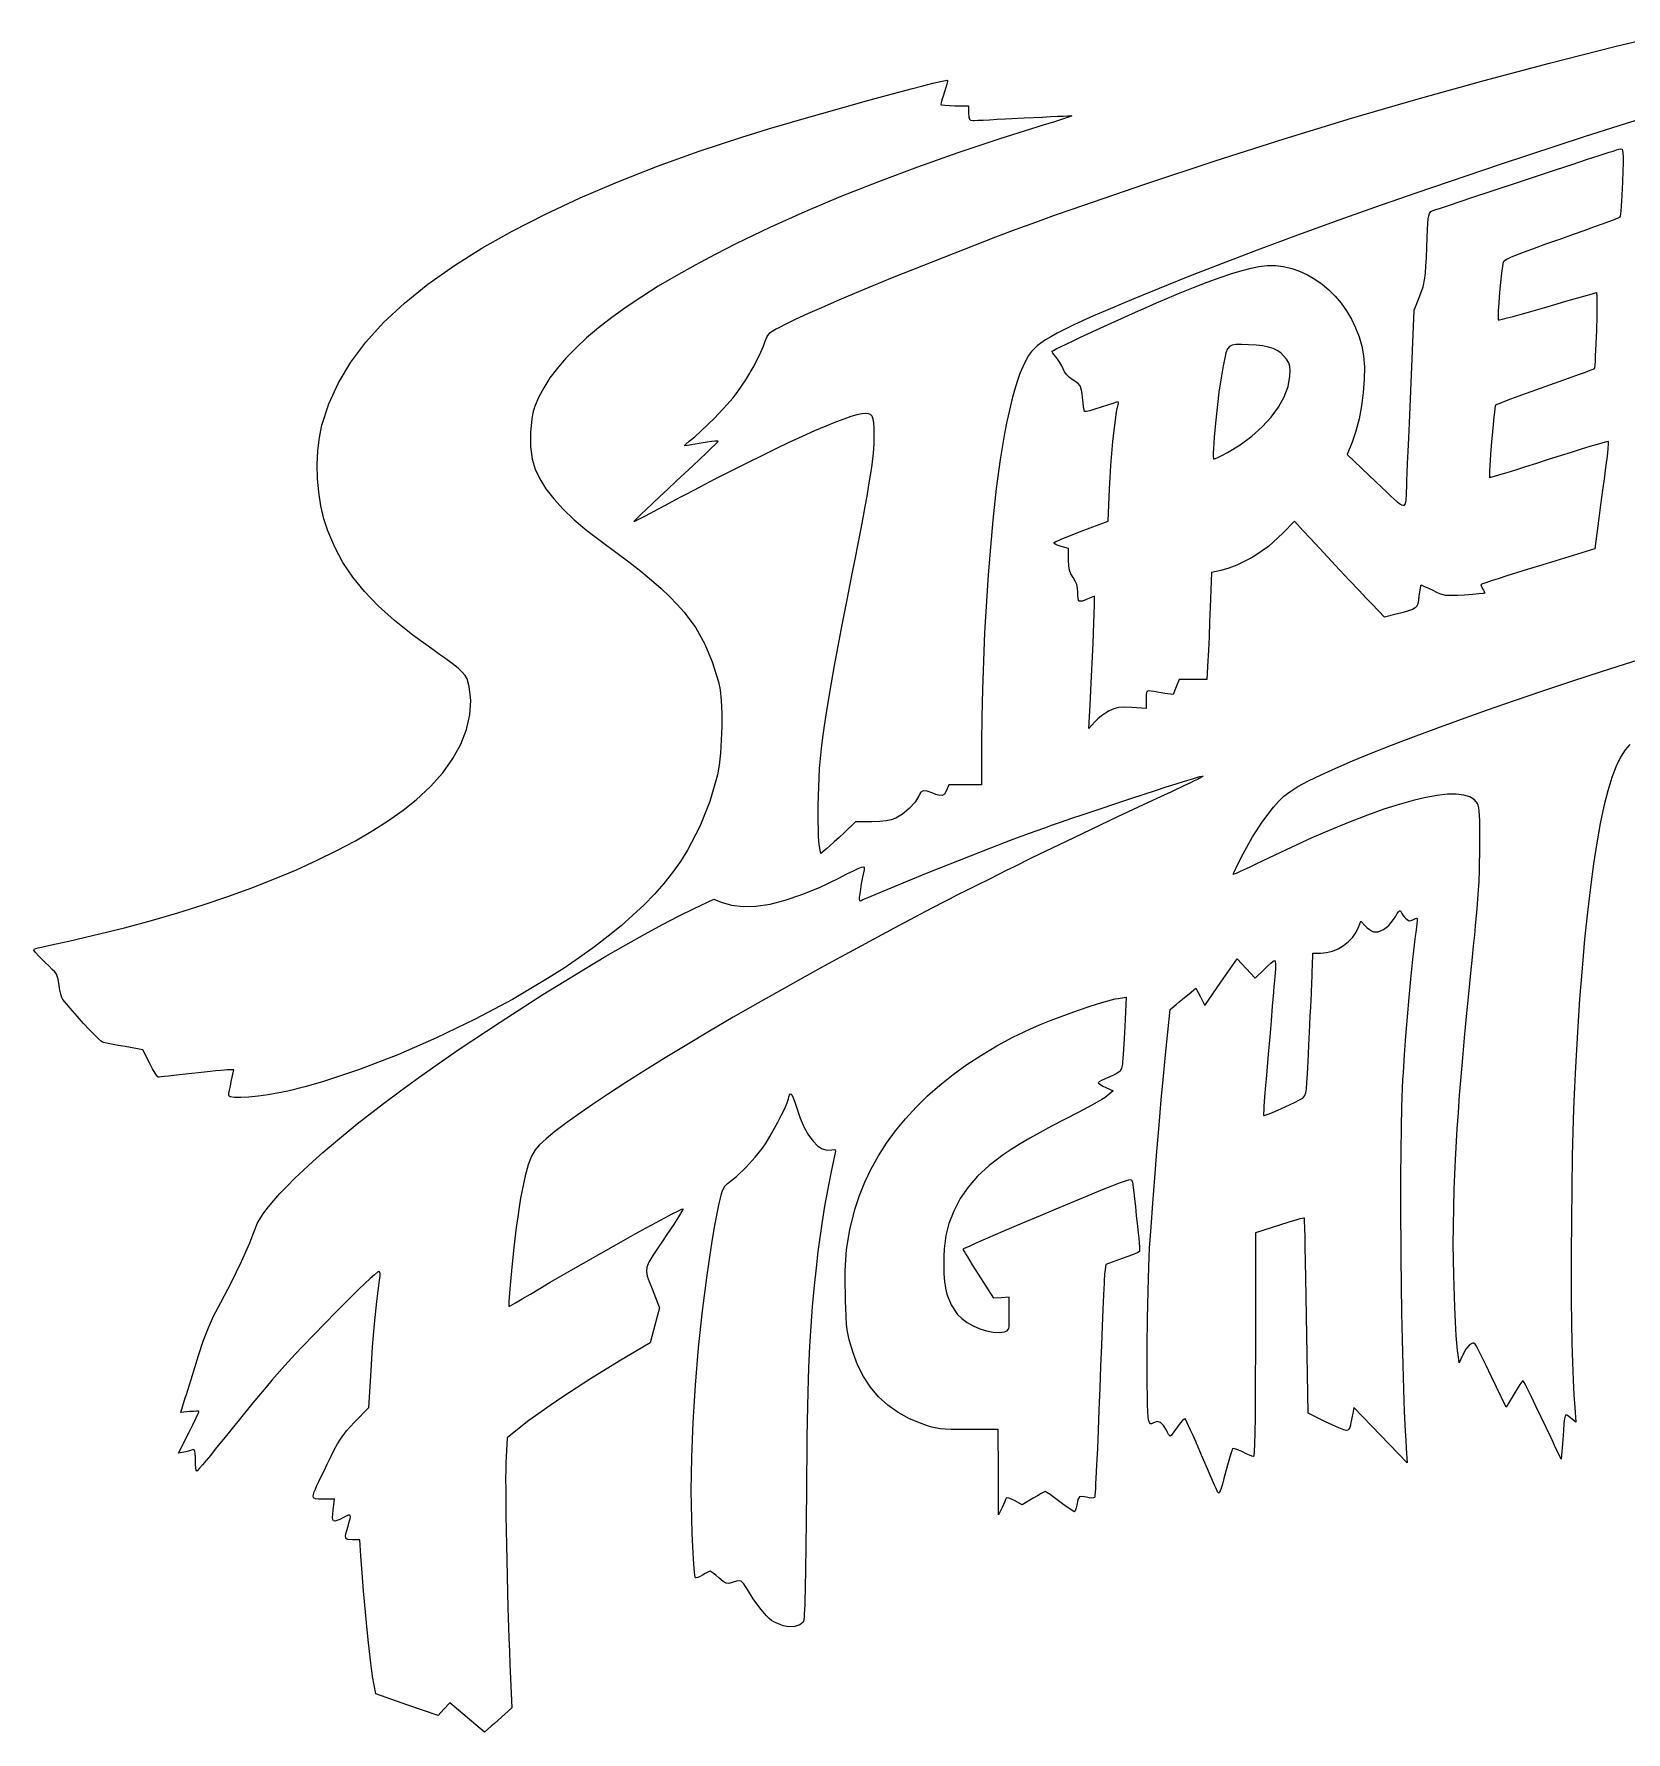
# Model space of a CAD drawing. Header units: millimetres. Extents: x 0 to 198, y 1 to 102.
# Drawn here: x 0.2 to 86.2, y 1.1 to 92.9 of the extents above; entities that cross this region are included whole.
import ezdxf

# ---------------------------------------------------------------- set-up
doc = ezdxf.new("R2010")
doc.units = ezdxf.units.MM
doc.layers.add('C00_ED1C24', color=7, linetype='Continuous', true_color=0xed1c24)

msp = doc.modelspace()

# ---------------------------------------------------------------- linework, layer by layer
at = {"layer": 'C00_ED1C24'}
for points in [[(88.356, 88.694), (86.191, 88.021), (83.97, 87.316), (79.431, 85.83), (74.878, 84.284), (72.641, 83.502), (70.453, 82.723), (68.332, 81.952), (66.297, 81.195), (64.363, 80.459), (62.55, 79.748), (61.486, 79.323), (60.513, 78.929), (59.626, 78.566), (58.821, 78.232), (58.094, 77.924), (57.442, 77.64), (56.859, 77.379), (56.343, 77.138), (55.889, 76.916), (55.492, 76.711), (55.15, 76.521), (54.857, 76.344), (54.611, 76.177), (54.406, 76.02), (54.105, 75.725), (53.944, 75.501), (53.785, 75.226), (53.629, 74.899), (53.477, 74.522), (53.328, 74.097), (53.183, 73.625), (53.042, 73.107), (52.905, 72.545), (52.773, 71.939), (52.646, 71.291), (52.408, 69.876), (52.194, 68.309), (52.006, 66.6), (51.874, 65.152), (51.756, 63.642), (51.566, 60.528), (51.444, 57.444), (51.412, 55.971), (51.401, 54.575), (51.4, 52.3), (50.512, 52.3), (49.624, 52.3), (49.5, 52), (49.396, 51.803), (49.268, 51.718), (49.072, 51.737), (48.935, 51.782), (48.765, 51.85), (48.452, 51.964), (48.245, 51.983), (48.108, 51.899), (48.002, 51.705), (47.802, 51.369), (47.494, 51.021), (47.13, 50.712), (46.758, 50.49), (46.521, 50.404), (46.242, 50.346), (45.897, 50.313), (45.465, 50.302), (44.579, 50.3), (43.965, 49.711), (43.701, 49.461), (43.437, 49.217), (43.203, 49.006), (43.03, 48.856), (42.711, 48.591), (42.63, 48.971), (42.614, 49.085), (42.6, 49.264), (42.587, 49.499), (42.577, 49.782), (42.563, 50.452), (42.561, 51.2), (42.637, 53.187), (42.741, 54.259), (42.814, 54.85), (42.904, 55.491), (43.012, 56.191), (43.14, 56.961), (43.288, 57.811), (43.458, 58.751), (43.652, 59.79), (43.871, 60.939), (44.117, 62.208), (44.392, 63.606), (44.568, 64.504), (44.727, 65.321), (44.869, 66.065), (44.997, 66.738), (45.109, 67.347), (45.207, 67.896), (45.293, 68.391), (45.366, 68.836), (45.427, 69.237), (45.478, 69.597), (45.55, 70.22), (45.589, 70.744), (45.6, 71.21), (45.595, 71.574), (45.578, 71.858), (45.543, 72.069), (45.485, 72.216), (45.398, 72.309), (45.279, 72.355), (45.121, 72.363), (44.919, 72.343), (44.66, 72.29), (44.338, 72.199), (43.951, 72.068), (43.497, 71.896), (42.972, 71.682), (42.374, 71.424), (41.701, 71.123), (40.95, 70.777), (40.309, 70.472), (39.55, 70.102), (38.713, 69.689), (37.843, 69.253), (36.979, 68.815), (36.164, 68.396), (35.441, 68.018), (35.126, 67.851), (34.85, 67.702), (34.331, 67.419), (33.878, 67.175), (33.492, 66.969), (33.174, 66.802), (32.924, 66.674), (32.745, 66.586), (32.636, 66.538), (32.6, 66.532), (32.647, 66.584), (32.781, 66.717), (32.993, 66.921), (33.274, 67.189), (33.614, 67.51), (34.004, 67.876), (34.434, 68.279), (34.895, 68.708), (35.355, 69.138), (35.784, 69.54), (36.17, 69.906), (36.506, 70.226), (36.782, 70.492), (36.989, 70.695), (37.117, 70.826), (37.157, 70.876), (37.104, 70.88), (36.977, 70.87), (36.792, 70.849), (36.562, 70.818), (36.03, 70.736), (35.5, 70.641), (35.375, 70.622), (35.345, 70.643), (35.418, 70.72), (35.6, 70.867), (35.893, 71.11), (36.228, 71.411), (36.954, 72.12), (37.65, 72.86), (37.946, 73.201), (38.186, 73.5), (38.657, 74.185), (39.104, 74.944), (39.473, 75.677), (39.611, 76.002), (39.708, 76.283), (39.801, 76.536), (39.954, 76.723), (40.081, 76.815), (40.256, 76.919), (40.491, 77.043), (40.796, 77.198), (41.339, 77.461), (41.999, 77.765), (42.761, 78.105), (43.614, 78.474), (44.544, 78.869), (45.54, 79.283), (46.588, 79.713), (47.676, 80.153), (52.174, 81.91), (53.272, 82.323), (54.334, 82.716), (55.348, 83.084), (56.3, 83.42), (60.217, 84.764), (64.029, 86.027), (67.753, 87.215), (71.406, 88.332), (75.004, 89.384), (78.563, 90.375), (82.101, 91.311), (85.633, 92.195), (88.535, 92.882)], [(86.444, 54.482), (86.188, 54.197), (85.94, 53.804), (85.703, 53.302), (85.474, 52.692), (85.256, 51.973), (85.047, 51.147), (84.848, 50.214), (84.658, 49.174), (84.479, 48.028), (84.309, 46.775), (84.15, 45.416), (84, 43.952), (83.861, 42.383), (83.731, 40.71), (83.612, 38.932), (83.504, 37.05), (83.451, 35.957), (83.405, 34.786), (83.365, 33.552), (83.332, 32.271), (83.266, 26.971), (83.267, 25.677), (83.274, 24.426), (83.289, 23.233), (83.31, 22.112), (83.338, 21.079), (83.373, 20.148), (83.415, 19.335), (83.464, 18.655), (83.533, 17.86), (83.241, 18.09), (83.13, 18.181), (83.047, 18.238), (82.988, 18.244), (82.945, 18.183), (82.913, 18.035), (82.885, 17.783), (82.855, 17.411), (82.816, 16.9), (82.736, 15.85), (82.379, 16.6), (82.294, 16.779), (82.188, 17), (81.934, 17.534), (81.649, 18.132), (81.367, 18.725), (81.108, 19.259), (80.889, 19.696), (80.801, 19.864), (80.732, 19.992), (80.684, 20.072), (80.66, 20.1), (80.607, 20.043), (80.499, 19.889), (80.352, 19.661), (80.183, 19.383), (79.757, 18.666), (78.975, 20.302), (78.662, 20.948), (78.39, 21.497), (78.278, 21.717), (78.187, 21.891), (78.12, 22.011), (78.082, 22.072), (78.019, 22.119), (77.945, 22.126), (77.772, 22.031), (77.582, 21.802), (77.394, 21.458), (77.217, 21.067), (77.157, 21.508), (77.133, 21.705), (77.11, 21.945), (77.064, 22.541), (77.021, 23.26), (76.982, 24.066), (76.924, 25.798), (76.907, 26.652), (76.901, 27.45), (76.95, 30.456), (77.016, 32.031), (77.113, 33.709), (77.174, 34.6), (77.244, 35.533), (77.324, 36.512), (77.413, 37.544), (77.511, 38.634), (77.62, 39.786), (77.74, 41.006), (77.87, 42.3), (77.939, 42.978), (78.001, 43.598), (78.057, 44.167), (78.106, 44.687), (78.188, 45.604), (78.249, 46.387), (78.292, 47.076), (78.321, 47.707), (78.343, 48.95), (78.343, 49.495), (78.339, 49.955), (78.332, 50.334), (78.319, 50.642), (78.302, 50.884), (78.279, 51.066), (78.251, 51.198), (78.217, 51.283), (78.043, 51.492), (77.791, 51.646), (77.462, 51.746), (77.058, 51.793), (76.58, 51.787), (76.031, 51.729), (75.412, 51.619), (74.724, 51.457), (73.969, 51.245), (73.149, 50.981), (72.266, 50.667), (71.32, 50.304), (70.315, 49.891), (69.251, 49.429), (68.13, 48.919), (66.953, 48.36), (66.195, 47.997), (65.863, 47.84), (65.574, 47.706), (65.335, 47.597), (65.154, 47.517), (65.04, 47.47), (65, 47.459), (65.011, 47.49), (65.043, 47.561), (65.158, 47.806), (65.33, 48.157), (65.539, 48.578), (66.038, 49.481), (66.6, 50.34), (67.183, 51.095), (67.469, 51.415), (67.744, 51.687), (68.056, 51.928), (68.5, 52.203), (69.068, 52.51), (69.755, 52.846), (70.554, 53.209), (71.459, 53.598), (72.464, 54.01), (73.561, 54.443), (74.745, 54.896), (76.009, 55.365), (77.346, 55.85), (78.751, 56.347), (80.218, 56.855), (81.738, 57.372), (83.307, 57.896), (84.918, 58.424), (88.239, 59.485)]]:
    msp.add_lwpolyline(points, dxfattribs=at)
for points in [[(10.704, 35.512), (10.715, 35.615), (10.745, 35.793), (10.789, 36.021), (10.841, 36.275), (10.975, 36.9), (10.713, 36.898), (10.624, 36.893), (10.473, 36.882), (10.266, 36.863), (10.013, 36.839), (9.4, 36.776), (8.7, 36.7), (8.015, 36.624), (7.444, 36.561), (7.22, 36.537), (7.047, 36.518), (6.932, 36.507), (6.882, 36.502), (6.826, 36.56), (6.724, 36.719), (6.589, 36.954), (6.438, 37.242), (6.061, 37.983), (5.106, 38.151), (4.717, 38.22), (4.366, 38.284), (4.09, 38.336), (3.928, 38.369), (3.828, 38.428), (3.663, 38.568), (3.442, 38.783), (3.171, 39.064), (2.858, 39.405), (2.509, 39.797), (2.133, 40.232), (1.735, 40.704), (1.68, 40.811), (1.624, 40.988), (1.575, 41.211), (1.539, 41.454), (1.487, 41.805), (1.385, 42.059), (1.294, 42.185), (1.165, 42.327), (0.99, 42.499), (0.761, 42.716), (0.446, 43.022), (0.252, 43.238), (0.172, 43.372), (0.2, 43.433), (0.265, 43.451), (0.392, 43.482), (0.575, 43.525), (0.805, 43.578), (1.377, 43.706), (2.049, 43.854), (5.065, 44.571), (6.523, 44.964), (7.944, 45.377), (9.323, 45.811), (10.659, 46.263), (11.946, 46.731), (13.183, 47.216), (14.365, 47.714), (15.489, 48.226), (16.552, 48.748), (17.551, 49.282), (18.483, 49.823), (19.343, 50.373), (20.129, 50.928), (20.837, 51.488), (21.612, 52.204), (22.276, 52.951), (22.825, 53.721), (23.255, 54.505), (23.563, 55.294), (23.744, 56.081), (23.794, 56.856), (23.708, 57.61), (23.586, 58.034), (23.484, 58.213), (23.329, 58.396), (23.102, 58.602), (22.784, 58.851), (22.357, 59.162), (22.096, 59.346), (21.8, 59.554), (20.654, 60.389), (19.654, 61.19), (18.788, 61.971), (18.045, 62.744), (17.412, 63.523), (16.878, 64.321), (16.431, 65.152), (16.06, 66.028), (15.851, 66.678), (15.689, 67.378), (15.574, 68.111), (15.508, 68.863), (15.491, 69.616), (15.524, 70.356), (15.608, 71.067), (15.743, 71.733), (16.114, 72.897), (16.632, 74.032), (17.296, 75.141), (18.111, 76.227), (19.076, 77.29), (20.195, 78.335), (21.469, 79.362), (22.9, 80.374), (24.383, 81.305), (26.016, 82.226), (27.792, 83.133), (29.7, 84.022), (31.734, 84.89), (33.883, 85.731), (36.14, 86.544), (38.495, 87.323), (39.141, 87.524), (39.877, 87.746), (40.686, 87.986), (41.548, 88.238), (45.178, 89.264), (46.041, 89.501), (46.849, 89.719), (47.586, 89.915), (48.233, 90.083), (48.771, 90.218), (49.183, 90.315), (49.452, 90.369), (49.526, 90.379), (49.558, 90.375), (49.559, 90.313), (49.529, 90.174), (49.475, 89.98), (49.4, 89.751), (49.323, 89.518), (49.259, 89.315), (49.216, 89.163), (49.2, 89.084), (49.259, 89.052), (49.42, 89.025), (49.659, 89.007), (49.95, 89), (50.7, 89), (50.7, 88.6), (50.708, 88.39), (50.739, 88.27), (50.807, 88.216), (50.925, 88.205), (51.022, 88.208), (51.214, 88.217), (51.488, 88.23), (51.833, 88.247), (52.238, 88.268), (52.692, 88.291), (53.7, 88.343), (54.692, 88.393), (55.128, 88.414), (55.508, 88.431), (55.824, 88.444), (56.064, 88.453), (56.218, 88.456), (56.276, 88.454), (56.249, 88.44), (56.161, 88.408), (56.02, 88.359), (55.831, 88.297), (55.335, 88.139), (54.726, 87.95), (52.379, 87.212), (50.114, 86.458), (47.93, 85.687), (45.825, 84.898), (43.796, 84.091), (41.842, 83.264), (39.961, 82.417), (38.15, 81.549), (37, 80.967), (35.912, 80.389), (34.887, 79.815), (33.925, 79.245), (33.025, 78.679), (32.187, 78.117), (31.412, 77.559), (30.699, 77.005), (30.049, 76.455), (29.46, 75.908), (28.934, 75.365), (28.471, 74.827), (28.069, 74.292), (27.73, 73.76), (27.452, 73.233), (27.237, 72.709), (27.15, 72.412), (27.082, 72.076), (27.006, 71.336), (27.013, 70.58), (27.109, 69.9), (27.272, 69.368), (27.518, 68.834), (27.849, 68.296), (28.268, 67.75), (28.775, 67.195), (29.374, 66.629), (30.067, 66.048), (30.854, 65.45), (31.63, 64.88), (32.335, 64.347), (32.974, 63.845), (33.551, 63.37), (34.07, 62.916), (34.535, 62.478), (34.952, 62.051), (35.323, 61.63), (35.947, 60.786), (36.442, 59.904), (36.841, 58.946), (37.179, 57.869), (37.265, 57.427), (37.323, 56.849), (37.354, 56.176), (37.359, 55.45), (37.291, 54.004), (37.219, 53.365), (37.123, 52.839), (36.71, 51.394), (36.175, 50.045), (35.506, 48.774), (35.117, 48.163), (34.689, 47.564), (34.22, 46.975), (33.71, 46.395), (33.155, 45.821), (32.555, 45.251), (31.908, 44.683), (31.212, 44.114), (30.466, 43.542), (29.667, 42.965), (28.827, 42.394), (27.939, 41.825), (26.042, 40.707), (24.027, 39.635), (21.942, 38.63), (19.837, 37.716), (17.762, 36.915), (16.751, 36.565), (15.766, 36.251), (14.814, 35.976), (13.9, 35.745), (12.825, 35.542), (12.288, 35.472), (11.789, 35.426), (11.353, 35.404), (11.009, 35.41), (10.783, 35.445), (10.724, 35.475)], [(57.252, 56.3), (57.289, 56.991), (57.329, 57.809), (57.41, 59.583), (57.445, 60.421), (57.474, 61.146), (57.485, 61.448), (57.493, 61.699), (57.498, 61.892), (57.5, 62.02), (57.5, 62.49), (57.153, 62.345), (56.982, 62.276), (56.85, 62.233), (56.753, 62.218), (56.684, 62.235), (56.64, 62.287), (56.614, 62.376), (56.603, 62.507), (56.6, 62.681), (56.587, 62.923), (56.544, 63.13), (56.467, 63.316), (56.35, 63.5), (56.225, 63.695), (56.149, 63.893), (56.111, 64.133), (56.1, 64.454), (56.1, 65.068), (55.7, 65.188), (55.545, 65.24), (55.418, 65.294), (55.333, 65.342), (55.302, 65.379), (55.332, 65.405), (55.419, 65.45), (55.555, 65.513), (55.736, 65.591), (56.204, 65.782), (56.777, 66.003), (58.25, 66.555), (58.314, 68.303), (58.343, 68.905), (58.385, 69.55), (58.499, 70.858), (58.565, 71.465), (58.633, 72.006), (58.701, 72.451), (58.766, 72.775), (58.785, 72.862), (58.793, 72.934), (58.792, 72.982), (58.78, 73), (58.695, 72.977), (58.495, 72.914), (58.21, 72.821), (57.87, 72.707), (57.531, 72.598), (57.246, 72.52), (57.048, 72.479), (56.964, 72.482), (56.943, 72.562), (56.915, 72.731), (56.884, 72.962), (56.854, 73.233), (56.829, 73.455), (56.805, 73.627), (56.736, 73.86), (56.6, 74.014), (56.356, 74.173), (56.158, 74.31), (56.002, 74.456), (55.884, 74.615), (55.803, 74.791), (55.734, 74.952), (55.638, 75.125), (55.53, 75.289), (55.421, 75.424), (55.325, 75.533), (55.252, 75.628), (55.211, 75.699), (55.207, 75.734), (55.28, 75.778), (55.437, 75.859), (55.668, 75.973), (55.965, 76.116), (56.317, 76.284), (56.717, 76.471), (57.617, 76.89), (59.562, 77.777), (60.457, 78.176), (60.852, 78.35), (61.2, 78.5), (62.053, 78.858), (62.855, 79.182), (63.604, 79.469), (64.293, 79.72), (64.921, 79.931), (65.482, 80.102), (65.973, 80.232), (66.39, 80.319), (66.837, 80.368), (67.283, 80.365), (67.727, 80.312), (68.165, 80.21), (68.594, 80.062), (69.012, 79.87), (69.416, 79.636), (69.803, 79.362), (70.171, 79.051), (70.516, 78.704), (70.836, 78.324), (71.128, 77.913), (71.389, 77.473), (71.617, 77.006), (71.809, 76.514), (71.962, 76), (72.053, 75.482), (72.094, 74.874), (72.087, 74.204), (72.036, 73.496), (71.942, 72.778), (71.809, 72.074), (71.638, 71.412), (71.433, 70.817), (71.168, 70.154), (72.709, 68.681), (73.016, 68.387), (73.282, 68.132), (73.511, 67.916), (73.705, 67.738), (73.866, 67.599), (73.999, 67.498), (74.106, 67.435), (74.19, 67.409), (74.254, 67.42), (74.301, 67.467), (74.356, 67.672), (74.377, 68.021), (74.39, 68.511), (74.393, 68.608), (74.398, 68.748), (74.413, 69.141), (74.434, 69.669), (74.46, 70.311), (74.491, 71.046), (74.525, 71.853), (74.6, 73.6), (74.789, 77.95), (75.097, 78.736), (75.269, 79.215), (75.368, 79.676), (75.4, 79.964), (75.425, 80.324), (75.446, 80.783), (75.468, 81.366), (75.487, 81.888), (75.507, 82.307), (75.527, 82.634), (75.55, 82.881), (75.576, 83.059), (75.608, 83.18), (75.691, 83.294), (75.73, 83.309), (75.821, 83.341), (75.961, 83.389), (76.146, 83.452), (76.372, 83.529), (76.636, 83.618), (77.267, 83.829), (78.01, 84.076), (78.839, 84.351), (80.647, 84.95), (82.476, 85.552), (83.33, 85.833), (84.109, 86.088), (84.785, 86.309), (85.332, 86.486), (85.548, 86.555), (85.722, 86.611), (85.85, 86.651), (85.929, 86.675), (86.027, 86.66), (86.056, 86.588), (86.073, 86.45), (86.079, 86.229), (86.075, 85.906), (86.062, 85.465), (86.042, 84.888), (86.011, 84.168), (85.975, 83.567), (85.956, 83.331), (85.938, 83.148), (85.922, 83.026), (85.906, 82.973), (85.829, 82.936), (85.636, 82.858), (85.338, 82.745), (84.951, 82.602), (84.485, 82.432), (83.955, 82.242), (83.373, 82.035), (82.752, 81.817), (81.939, 81.53), (81.267, 81.289), (80.727, 81.089), (80.307, 80.925), (79.995, 80.793), (79.781, 80.689), (79.652, 80.607), (79.598, 80.544), (79.579, 80.466), (79.557, 80.336), (79.507, 79.955), (79.454, 79.46), (79.404, 78.914), (79.362, 78.377), (79.332, 77.911), (79.324, 77.723), (79.321, 77.576), (79.324, 77.477), (79.333, 77.434), (79.397, 77.438), (79.558, 77.473), (79.807, 77.534), (80.132, 77.619), (80.523, 77.725), (80.968, 77.849), (81.978, 78.14), (82.989, 78.435), (83.435, 78.564), (83.826, 78.677), (84.153, 78.77), (84.404, 78.84), (84.568, 78.884), (84.634, 78.9), (84.648, 78.855), (84.657, 78.727), (84.661, 78.528), (84.663, 78.27), (84.655, 77.622), (84.637, 76.876), (84.611, 76.126), (84.579, 75.465), (84.563, 75.197), (84.546, 74.986), (84.529, 74.845), (84.512, 74.783), (84.447, 74.751), (84.283, 74.685), (84.032, 74.589), (83.705, 74.468), (83.312, 74.324), (82.864, 74.163), (81.85, 73.802), (80.835, 73.442), (80.388, 73.281), (79.995, 73.137), (79.667, 73.015), (79.416, 72.918), (79.252, 72.852), (79.186, 72.819), (79.17, 72.763), (79.149, 72.632), (79.125, 72.435), (79.097, 72.185), (79.035, 71.565), (78.973, 70.86), (78.916, 70.155), (78.873, 69.537), (78.859, 69.288), (78.851, 69.094), (78.85, 68.965), (78.857, 68.911), (78.929, 68.924), (79.121, 68.977), (79.419, 69.065), (79.812, 69.184), (80.284, 69.331), (80.825, 69.501), (81.419, 69.691), (82.055, 69.895), (82.691, 70.1), (83.286, 70.288), (83.828, 70.457), (84.303, 70.602), (84.697, 70.719), (84.998, 70.805), (85.193, 70.855), (85.268, 70.865), (85.275, 70.83), (85.275, 70.748), (85.256, 70.466), (85.215, 70.064), (85.154, 69.581), (85.116, 69.3), (85.072, 68.973), (84.972, 68.228), (84.867, 67.44), (84.769, 66.704), (84.55, 65.058), (81.5, 64.118), (80.886, 63.929), (80.312, 63.75), (79.79, 63.587), (79.332, 63.442), (78.952, 63.321), (78.662, 63.226), (78.475, 63.163), (78.404, 63.135), (78.395, 63.103), (78.407, 63.047), (78.435, 62.976), (78.479, 62.897), (78.526, 62.819), (78.564, 62.749), (78.59, 62.695), (78.6, 62.666), (78.578, 62.657), (78.514, 62.646), (78.279, 62.619), (77.931, 62.589), (77.507, 62.559), (77.148, 62.537), (76.869, 62.525), (76.652, 62.524), (76.477, 62.538), (76.175, 62.621), (76.01, 62.695), (75.81, 62.795), (75.571, 62.913), (75.369, 63.01), (75.224, 63.076), (75.158, 63.1), (75.134, 63.052), (75.104, 62.921), (75.072, 62.728), (75.041, 62.492), (75.014, 62.266), (74.979, 62.092), (74.924, 61.961), (74.832, 61.859), (74.69, 61.776), (74.482, 61.701), (74.195, 61.62), (73.813, 61.524), (73.175, 61.365), (72.512, 62.058), (72.374, 62.202), (72.205, 62.379), (71.789, 62.82), (71.295, 63.345), (70.756, 63.921), (69.666, 65.089), (69.179, 65.612), (68.775, 66.049), (68.315, 66.549), (67.682, 65.893), (66.907, 65.187), (66.072, 64.605), (65.207, 64.167), (64.772, 64.007), (64.341, 63.889), (63.821, 63.773), (63.759, 61.911), (63.73, 61.108), (63.698, 60.296), (63.666, 59.57), (63.652, 59.269), (63.639, 59.025), (63.581, 58), (62.832, 58), (62.084, 58), (61.923, 57.591), (61.763, 57.183), (61.306, 57.245), (61.108, 57.274), (60.903, 57.305), (60.718, 57.336), (60.575, 57.362), (60.418, 57.384), (60.336, 57.344), (60.305, 57.204), (60.3, 56.924), (60.3, 56.433), (59.519, 56.478), (59.099, 56.494), (58.798, 56.475), (58.552, 56.413), (58.294, 56.298), (58.096, 56.182), (57.885, 56.032), (57.686, 55.869), (57.524, 55.711), (57.198, 55.35)], [(64.692, 70.261), (65.383, 70.68), (66.012, 71.145), (66.572, 71.646), (67.054, 72.173), (67.452, 72.72), (67.759, 73.275), (67.967, 73.832), (68.07, 74.381), (68.086, 74.686), (68.067, 74.91), (68.003, 75.099), (67.883, 75.3), (67.574, 75.647), (67.385, 75.776), (67.164, 75.88), (66.905, 75.96), (66.601, 76.018), (66.247, 76.059), (65.834, 76.083), (65.444, 76.098), (65.153, 76.098), (64.942, 76.069), (64.794, 75.995), (64.691, 75.861), (64.613, 75.652), (64.543, 75.354), (64.462, 74.95), (64.347, 74.295), (64.234, 73.517), (64.041, 71.852), (63.973, 71.095), (63.95, 70.764), (63.934, 70.474), (63.926, 70.235), (63.928, 70.054), (63.94, 69.94), (63.963, 69.9), (64.042, 69.928), (64.206, 70.006), (64.431, 70.121)], [(23.591, 1.901), (22.65, 2.694), (22.338, 2.345), (22.025, 1.996), (20.338, 2.581), (18.65, 3.165), (18.482, 4.108), (18.451, 4.295), (18.417, 4.535), (18.38, 4.824), (18.341, 5.156), (18.255, 5.929), (18.165, 6.813), (17.988, 8.746), (17.909, 9.713), (17.842, 10.625), (17.782, 11.5), (17.391, 11.5), (17.136, 11.516), (17.063, 11.548), (17.024, 11.605), (17.016, 11.696), (17.036, 11.827), (17.082, 12.006), (17.151, 12.241), (17.218, 12.465), (17.262, 12.631), (17.281, 12.745), (17.272, 12.811), (17.233, 12.835), (17.16, 12.821), (17.051, 12.775), (16.904, 12.702), (16.704, 12.603), (16.553, 12.539), (16.443, 12.513), (16.372, 12.53), (16.332, 12.593), (16.319, 12.707), (16.326, 12.874), (16.35, 13.1), (16.42, 13.7), (15.803, 13.7), (15.56, 13.697), (15.387, 13.707), (15.289, 13.758), (15.268, 13.876), (15.328, 14.09), (15.389, 14.241), (15.472, 14.427), (15.577, 14.65), (15.703, 14.914), (15.853, 15.223), (16.025, 15.58), (16.243, 16.026), (16.427, 16.389), (16.59, 16.688), (16.745, 16.94), (17.073, 17.378), (17.271, 17.601), (17.508, 17.85), (18.282, 18.65), (18.396, 20.641), (18.481, 21.933), (18.587, 23.174), (18.713, 24.37), (18.861, 25.525), (18.884, 25.736), (18.884, 25.884), (18.861, 25.971), (18.815, 26), (18.737, 25.954), (18.579, 25.824), (18.351, 25.617), (18.062, 25.346), (17.722, 25.017), (17.34, 24.643), (16.488, 23.792), (14.701, 21.955), (14.293, 21.524), (13.919, 21.123), (13.589, 20.762), (13.313, 20.45), (13.037, 20.13), (12.72, 19.755), (12.006, 18.898), (11.26, 17.987), (10.573, 17.132), (9.976, 16.387), (9.71, 16.06), (9.475, 15.775), (9.278, 15.54), (9.124, 15.361), (9.021, 15.248), (8.975, 15.207), (8.946, 15.253), (8.922, 15.381), (8.906, 15.574), (8.9, 15.811), (8.899, 15.992), (8.894, 16.132), (8.871, 16.307), (8.818, 16.37), (8.725, 16.354), (8.635, 16.323), (8.518, 16.289), (8.391, 16.256), (8.267, 16.229), (7.984, 16.172), (8.542, 17.284), (8.759, 17.719), (8.936, 18.081), (9.056, 18.332), (9.089, 18.404), (9.1, 18.434), (9.061, 18.444), (8.954, 18.446), (8.797, 18.439), (8.604, 18.423), (8.108, 18.375), (8.355, 19.163), (8.413, 19.351), (8.487, 19.587), (8.664, 20.159), (8.864, 20.805), (9.062, 21.45), (9.321, 22.24), (9.583, 22.923), (9.887, 23.586), (10.27, 24.319), (10.846, 25.42), (11.386, 26.533), (11.625, 27.059), (11.836, 27.545), (12.011, 27.977), (12.143, 28.341), (12.246, 28.586), (12.397, 28.86), (12.597, 29.16), (12.843, 29.487), (13.135, 29.84), (13.472, 30.216), (13.853, 30.615), (14.276, 31.037), (14.741, 31.479), (15.246, 31.942), (15.791, 32.423), (16.374, 32.922), (17.651, 33.971), (19.069, 35.078), (19.989, 35.768), (20.974, 36.484), (22.015, 37.22), (23.101, 37.97), (25.367, 39.481), (27.688, 40.967), (29.981, 42.376), (31.092, 43.035), (32.165, 43.656), (33.189, 44.231), (34.155, 44.754), (35.051, 45.218), (35.869, 45.618), (36.92, 46.114), (37.325, 45.952), (37.882, 45.789), (38.509, 45.72), (39.203, 45.743), (39.964, 45.859), (40.79, 46.067), (41.682, 46.368), (42.638, 46.76), (43.656, 47.245), (44.124, 47.481), (44.479, 47.656), (44.734, 47.775), (44.906, 47.844), (45.009, 47.867), (45.058, 47.85), (45.054, 47.715), (44.968, 47.303), (44.898, 46.95), (44.846, 46.654), (44.81, 46.417), (44.791, 46.236), (44.789, 46.113), (44.804, 46.046), (44.835, 46.034), (44.886, 46.055), (44.986, 46.098), (45.131, 46.158), (45.313, 46.234), (45.767, 46.425), (46.3, 46.649), (47.383, 47.099), (48.51, 47.559), (50.798, 48.47), (51.909, 48.902), (52.965, 49.305), (53.94, 49.669), (54.811, 49.985), (55.232, 50.132), (55.727, 50.304), (56.283, 50.494), (56.888, 50.698), (59.531, 51.579), (60.807, 51.996), (61.387, 52.184), (61.912, 52.353), (62.369, 52.497), (62.745, 52.614), (63.026, 52.699), (63.2, 52.747), (63.334, 52.777), (63.375, 52.776), (63.321, 52.736), (63.169, 52.648), (63.072, 52.596), (62.901, 52.512), (62.667, 52.399), (62.378, 52.261), (61.676, 51.93), (60.869, 51.556), (59.868, 51.09), (58.756, 50.568), (56.384, 49.439), (55.217, 48.878), (54.125, 48.348), (53.154, 47.873), (52.728, 47.662), (52.35, 47.473), (51.754, 47.174), (51.166, 46.88), (50.653, 46.624), (50.446, 46.521), (50.284, 46.44), (50.028, 46.312), (49.7, 46.144), (49.308, 45.941), (48.861, 45.706), (48.365, 45.446), (47.83, 45.163), (46.674, 44.548), (44.247, 43.243), (43.106, 42.623), (42.582, 42.336), (42.1, 42.071), (39.308, 40.502), (37.976, 39.735), (36.693, 38.984), (35.466, 38.253), (34.3, 37.546), (33.201, 36.866), (32.175, 36.216), (31.227, 35.601), (30.363, 35.024), (29.588, 34.489), (28.909, 33.999), (28.332, 33.559), (27.861, 33.171), (27.502, 32.839), (27.262, 32.567), (27.07, 32.237), (26.889, 31.771), (26.718, 31.162), (26.556, 30.401), (26.477, 29.96), (26.399, 29.478), (26.323, 28.953), (26.248, 28.384), (26.174, 27.771), (26.1, 27.112), (26.026, 26.406), (25.953, 25.652), (25.901, 25.068), (25.863, 24.585), (25.851, 24.397), (25.844, 24.252), (25.842, 24.158), (25.846, 24.121), (25.875, 24.128), (25.948, 24.163), (26.203, 24.3), (26.571, 24.512), (27.015, 24.778), (27.517, 25.08), (28.081, 25.414), (29.342, 26.147), (32.039, 27.676), (32.674, 28.03), (33.269, 28.358), (33.809, 28.653), (34.283, 28.907), (34.677, 29.114), (34.979, 29.267), (35.175, 29.358), (35.253, 29.38), (35.243, 29.345), (35.197, 29.259), (35.121, 29.127), (35.016, 28.957), (34.738, 28.521), (34.391, 27.995), (34.155, 27.644), (33.95, 27.341), (33.776, 27.08), (33.63, 26.857), (33.42, 26.5), (33.308, 26.226), (33.281, 25.989), (33.327, 25.746), (33.435, 25.451), (33.591, 25.061), (33.993, 24.034), (33.738, 23.092), (33.484, 22.15), (31.817, 21.151), (30.262, 20.192), (28.764, 19.22), (28.081, 18.759), (27.464, 18.329), (26.931, 17.943), (26.5, 17.611), (25.75, 17.01), (25.691, 15.98), (25.68, 15.695), (25.674, 15.297), (25.671, 14.797), (25.673, 14.21), (25.678, 13.546), (25.686, 12.819), (25.712, 11.223), (25.794, 7.815), (25.846, 6.201), (25.874, 5.46), (25.903, 4.78), (26.011, 2.409), (25.63, 2.07), (25.454, 1.913), (25.256, 1.738), (25.06, 1.566), (24.891, 1.419), (24.532, 1.108)], [(64.161, 14.082), (64.133, 14.14), (64.075, 14.268), (63.99, 14.459), (63.882, 14.703), (63.756, 14.995), (63.613, 15.324), (63.295, 16.064), (62.975, 16.802), (62.831, 17.13), (62.702, 17.419), (62.591, 17.662), (62.503, 17.85), (62.441, 17.975), (62.409, 18.029), (62.352, 18.021), (62.254, 17.938), (62.129, 17.796), (61.991, 17.607), (61.854, 17.412), (61.733, 17.252), (61.642, 17.143), (61.593, 17.103), (61.56, 17.127), (61.511, 17.194), (61.453, 17.294), (61.393, 17.417), (61.24, 17.683), (61.072, 17.841), (60.892, 17.889), (60.702, 17.825), (60.594, 17.767), (60.524, 17.767), (60.474, 17.833), (60.427, 17.975), (60.406, 18.127), (60.389, 18.409), (60.375, 18.805), (60.365, 19.3), (60.358, 19.877), (60.355, 20.523), (60.358, 21.952), (60.373, 23.465), (60.4, 24.935), (60.417, 25.616), (60.437, 26.238), (60.459, 26.789), (60.484, 27.25), (60.561, 28.402), (60.654, 29.688), (60.76, 31.062), (60.875, 32.481), (60.995, 33.899), (61.116, 35.272), (61.236, 36.556), (61.349, 37.706), (61.6, 40.15), (61.925, 40.432), (62.08, 40.565), (62.263, 40.719), (62.451, 40.874), (62.621, 41.012), (62.991, 41.31), (63.229, 40.841), (63.468, 40.372), (64.339, 41.637), (65.211, 42.902), (65.698, 42.376), (66.185, 41.85), (66.671, 42.325), (66.866, 42.509), (67.039, 42.66), (67.169, 42.763), (67.24, 42.8), (67.268, 42.747), (67.282, 42.602), (67.282, 42.387), (67.266, 42.125), (67.251, 41.951), (67.231, 41.713), (67.207, 41.423), (67.179, 41.09), (67.116, 40.341), (67.05, 39.55), (66.977, 38.686), (66.897, 37.739), (66.818, 36.822), (66.783, 36.412), (66.752, 36.052), (66.7, 35.429), (66.663, 34.914), (66.651, 34.714), (66.643, 34.561), (66.641, 34.461), (66.645, 34.422), (66.672, 34.424), (66.735, 34.443), (66.952, 34.527), (67.256, 34.654), (67.61, 34.81), (68.314, 35.135), (68.588, 35.271), (68.76, 35.367), (68.88, 35.505), (68.922, 35.647), (68.958, 35.876), (68.989, 36.22), (69.02, 36.707), (69.037, 37.014), (69.055, 37.367), (69.074, 37.77), (69.095, 38.227), (69.146, 39.32), (69.169, 39.824), (69.191, 40.282), (69.211, 40.682), (69.227, 41.01), (69.239, 41.254), (69.247, 41.4), (69.259, 41.628), (69.27, 41.916), (69.28, 42.227), (69.287, 42.525), (69.3, 43.2), (69.725, 43.201), (70.046, 43.23), (70.366, 43.314), (70.675, 43.445), (70.966, 43.619), (71.231, 43.831), (71.463, 44.075), (71.654, 44.346), (71.795, 44.638), (71.904, 44.924), (72.137, 44.674), (72.243, 44.571), (72.362, 44.477), (72.479, 44.402), (72.579, 44.357), (72.839, 44.352), (73.127, 44.474), (73.415, 44.706), (73.671, 45.028), (73.787, 45.208), (73.875, 45.342), (73.939, 45.433), (73.984, 45.486), (74.038, 45.497), (74.076, 45.413), (74.11, 45.344), (74.166, 45.26), (74.237, 45.17), (74.315, 45.085), (74.418, 44.996), (74.508, 44.955), (74.6, 44.959), (74.711, 45.006), (74.793, 45.046), (74.865, 45.074), (74.918, 45.087), (74.946, 45.083), (74.946, 44.995), (74.926, 44.781), (74.89, 44.471), (74.84, 44.1), (74.801, 43.815), (74.761, 43.484), (74.674, 42.703), (74.583, 41.798), (74.49, 40.806), (74.317, 38.718), (74.243, 37.7), (74.182, 36.75), (74.16, 36.349), (74.141, 35.905), (74.107, 34.901), (74.082, 33.759), (74.064, 32.501), (74.053, 31.15), (74.049, 29.727), (74.063, 26.756), (74.102, 23.766), (74.131, 22.319), (74.165, 20.934), (74.206, 19.632), (74.252, 18.436), (74.303, 17.368), (74.331, 16.889), (74.359, 16.45), (74.416, 15.65), (72.971, 17.15), (71.527, 18.649), (71.463, 18.325), (71.434, 18.175), (71.402, 18.007), (71.37, 17.842), (71.342, 17.7), (71.306, 17.572), (71.256, 17.479), (71.192, 17.423), (71.117, 17.405), (70.977, 17.444), (70.72, 17.547), (70.382, 17.698), (70, 17.88), (69.05, 18.35), (68.969, 23.598), (68.952, 24.653), (68.934, 25.639), (68.917, 26.533), (68.9, 27.316), (68.884, 27.964), (68.877, 28.23), (68.87, 28.456), (68.864, 28.636), (68.858, 28.77), (68.853, 28.854), (68.848, 28.885), (68.814, 28.884), (68.73, 28.867), (68.603, 28.836), (68.438, 28.791), (68.014, 28.667), (67.505, 28.509), (66.2, 28.094), (66.2, 22.047), (66.2, 21.304), (66.198, 20.612), (66.196, 19.969), (66.194, 19.375), (66.19, 18.83), (66.186, 18.334), (66.181, 17.887), (66.175, 17.488), (66.168, 17.137), (66.16, 16.834), (66.152, 16.578), (66.142, 16.369), (66.132, 16.207), (66.121, 16.092), (66.109, 16.023), (66.097, 16), (66.018, 16.02), (65.879, 16.073), (65.701, 16.152), (65.502, 16.249), (65.307, 16.34), (65.141, 16.402), (65.02, 16.431), (64.963, 16.421), (64.947, 16.382), (64.92, 16.301), (64.84, 16.033), (64.733, 15.655), (64.611, 15.209), (64.504, 14.812), (64.419, 14.508), (64.353, 14.288), (64.302, 14.141), (64.261, 14.056), (64.227, 14.025)], [(52.308, 15.15), (52.3, 17.45), (50.675, 17.452), (50.156, 17.453), (49.747, 17.459), (49.423, 17.472), (49.159, 17.496), (48.709, 17.587), (48.473, 17.661), (48.196, 17.758), (47.508, 18.041), (46.885, 18.38), (46.326, 18.775), (45.829, 19.228), (45.394, 19.741), (45.017, 20.314), (44.699, 20.95), (44.437, 21.65), (44.323, 22.011), (44.237, 22.305), (44.128, 22.838), (44.097, 23.149), (44.074, 23.539), (44.055, 24.044), (44.045, 24.351), (44.035, 24.7), (44.022, 25.4), (44.029, 26.039), (44.055, 26.63), (44.104, 27.186), (44.274, 28.253), (44.551, 29.349), (44.797, 30.099), (45.092, 30.833), (45.436, 31.552), (45.829, 32.255), (46.268, 32.94), (46.755, 33.607), (47.287, 34.255), (47.864, 34.883), (48.485, 35.49), (49.149, 36.076), (49.856, 36.64), (50.605, 37.18), (51.394, 37.697), (52.224, 38.189), (53.093, 38.654), (54, 39.094), (54.529, 39.323), (55.165, 39.577), (56.583, 40.096), (57.278, 40.332), (57.906, 40.532), (58.422, 40.679), (58.624, 40.729), (58.782, 40.76), (59.214, 40.828), (59.143, 39.239), (59.111, 38.588), (59.075, 37.989), (59.041, 37.508), (59.025, 37.334), (59.011, 37.214), (58.965, 36.961), (58.874, 36.801), (58.681, 36.675), (58.527, 36.605), (58.325, 36.521), (58.082, 36.416), (57.884, 36.32), (57.749, 36.244), (57.7, 36.198), (57.732, 36.157), (57.82, 36.096), (57.951, 36.023), (58.11, 35.946), (58.52, 35.761), (58.185, 35.484), (58.077, 35.407), (57.897, 35.296), (57.655, 35.155), (57.361, 34.99), (56.653, 34.607), (55.85, 34.191), (55.183, 33.846), (54.567, 33.517), (54, 33.2), (53.479, 32.893), (53.002, 32.595), (52.566, 32.303), (51.806, 31.729), (51.18, 31.155), (50.668, 30.564), (50.248, 29.939), (49.902, 29.263), (49.634, 28.588), (49.466, 27.939), (49.378, 27.224), (49.36, 26.813), (49.355, 26.35), (49.365, 25.876), (49.394, 25.461), (49.444, 25.093), (49.518, 24.766), (49.747, 24.197), (50.1, 23.681), (50.33, 23.452), (50.618, 23.242), (50.948, 23.058), (51.302, 22.906), (51.665, 22.792), (52.02, 22.722), (52.352, 22.703), (52.643, 22.739), (52.79, 22.793), (52.866, 22.915), (52.885, 23.028), (52.895, 23.191), (52.899, 23.415), (52.9, 23.709), (52.9, 24.613), (52.478, 24.582), (52.056, 24.55), (51.234, 25.85), (50.915, 26.359), (50.652, 26.784), (50.55, 26.951), (50.473, 27.08), (50.424, 27.166), (50.406, 27.204), (50.449, 27.233), (50.575, 27.297), (50.775, 27.391), (51.041, 27.512), (51.362, 27.655), (51.731, 27.816), (52.575, 28.177), (53.635, 28.625), (54.583, 29.025), (55.425, 29.379), (56.167, 29.691), (56.815, 29.961), (57.376, 30.193), (57.855, 30.39), (58.258, 30.553), (58.592, 30.686), (58.864, 30.79), (59.078, 30.869), (59.242, 30.924), (59.361, 30.958), (59.441, 30.973), (59.512, 30.959), (59.554, 30.824), (59.576, 30.695), (59.602, 30.511), (59.632, 30.26), (59.668, 29.932), (59.712, 29.516), (59.764, 29), (59.791, 28.735), (59.825, 28.421), (59.862, 28.096), (59.897, 27.8), (59.924, 27.542), (59.941, 27.321), (59.945, 27.16), (59.936, 27.083), (59.851, 27.032), (59.646, 26.941), (59.354, 26.825), (59.003, 26.696), (58.109, 26.376), (58.057, 25.963), (58.051, 25.89), (58.042, 25.761), (58.032, 25.576), (58.02, 25.341), (58.006, 25.058), (57.991, 24.73), (57.957, 23.953), (57.919, 23.036), (57.877, 22.004), (57.834, 20.884), (57.789, 19.7), (57.744, 18.523), (57.7, 17.423), (57.658, 16.423), (57.618, 15.548), (57.6, 15.165), (57.582, 14.822), (57.566, 14.522), (57.552, 14.269), (57.539, 14.065), (57.528, 13.913), (57.518, 13.817), (57.511, 13.78), (57.458, 13.759), (57.358, 13.755), (57.225, 13.767), (57.074, 13.795), (56.826, 13.841), (56.688, 13.812), (56.611, 13.669), (56.581, 13.543), (56.548, 13.374), (56.516, 13.229), (56.482, 13.11), (56.45, 13.03), (56.423, 13), (56.344, 13.043), (56.169, 13.162), (55.925, 13.336), (55.637, 13.55), (55.348, 13.764), (55.102, 13.938), (54.924, 14.057), (54.841, 14.1), (54.77, 14.072), (54.623, 13.995), (54.422, 13.882), (54.189, 13.743), (53.601, 13.386), (53.185, 13.618), (53.019, 13.701), (52.879, 13.753), (52.779, 13.771), (52.732, 13.75), (52.702, 13.68), (52.65, 13.562), (52.582, 13.413), (52.505, 13.25), (52.316, 12.85)], [(40.668, 6.85), (40.506, 6.912), (40.336, 6.987), (40.178, 7.066), (40.052, 7.14), (39.917, 7.246), (39.759, 7.399), (39.404, 7.813), (39.044, 8.306), (38.738, 8.803), (38.64, 8.98), (38.556, 9.112), (38.399, 9.26), (38.206, 9.276), (37.913, 9.19), (37.73, 9.139), (37.584, 9.151), (37.425, 9.246), (37.198, 9.44), (37.037, 9.58), (36.895, 9.694), (36.785, 9.771), (36.725, 9.8), (36.669, 9.783), (36.573, 9.739), (36.45, 9.674), (36.314, 9.594), (36.179, 9.519), (36.061, 9.464), (35.973, 9.436), (35.927, 9.44), (35.91, 9.487), (35.892, 9.59), (35.874, 9.746), (35.856, 9.948), (35.82, 10.473), (35.786, 11.122), (35.755, 11.856), (35.731, 12.633), (35.714, 13.411), (35.706, 14.15), (35.73, 15.945), (35.807, 17.861), (35.933, 19.85), (36.104, 21.868), (36.314, 23.868), (36.561, 25.805), (36.839, 27.633), (36.988, 28.491), (37.144, 29.305), (37.22, 29.676), (37.285, 29.97), (37.343, 30.199), (37.399, 30.374), (37.516, 30.604), (37.67, 30.75), (37.898, 30.927), (38.146, 31.141), (38.668, 31.639), (39.162, 32.171), (39.556, 32.664), (39.748, 32.951), (39.96, 33.298), (40.392, 34.076), (40.588, 34.461), (40.756, 34.813), (40.882, 35.109), (40.954, 35.325), (40.986, 35.432), (41.022, 35.519), (41.059, 35.578), (41.091, 35.6), (41.136, 35.543), (41.208, 35.387), (41.297, 35.157), (41.393, 34.875), (41.599, 34.292), (41.818, 33.789), (42.048, 33.369), (42.287, 33.033), (42.534, 32.783), (42.787, 32.622), (43.045, 32.551), (43.305, 32.572), (43.425, 32.596), (43.485, 32.576), (43.496, 32.496), (43.47, 32.341), (43.255, 31.313), (43.072, 30.384), (42.914, 29.525), (42.778, 28.705), (42.551, 27.071), (42.451, 26.198), (42.354, 25.25), (42.25, 24.115), (42.165, 23.042), (42.098, 21.958), (42.046, 20.791), (42.024, 20.154), (42.005, 19.468), (41.989, 18.724), (41.974, 17.915), (41.961, 17.029), (41.95, 16.059), (41.939, 14.995), (41.929, 13.828), (41.922, 12.98), (41.914, 12.195), (41.907, 11.471), (41.899, 10.807), (41.89, 10.201), (41.881, 9.652), (41.872, 9.16), (41.862, 8.723), (41.852, 8.339), (41.841, 8.008), (41.829, 7.727), (41.817, 7.497), (41.805, 7.316), (41.792, 7.182), (41.778, 7.095), (41.763, 7.052), (41.571, 6.895), (41.3, 6.804), (40.987, 6.786)]]:
    msp.add_lwpolyline(points, close=True, dxfattribs=at)

doc.saveas('drawing.dxf')
